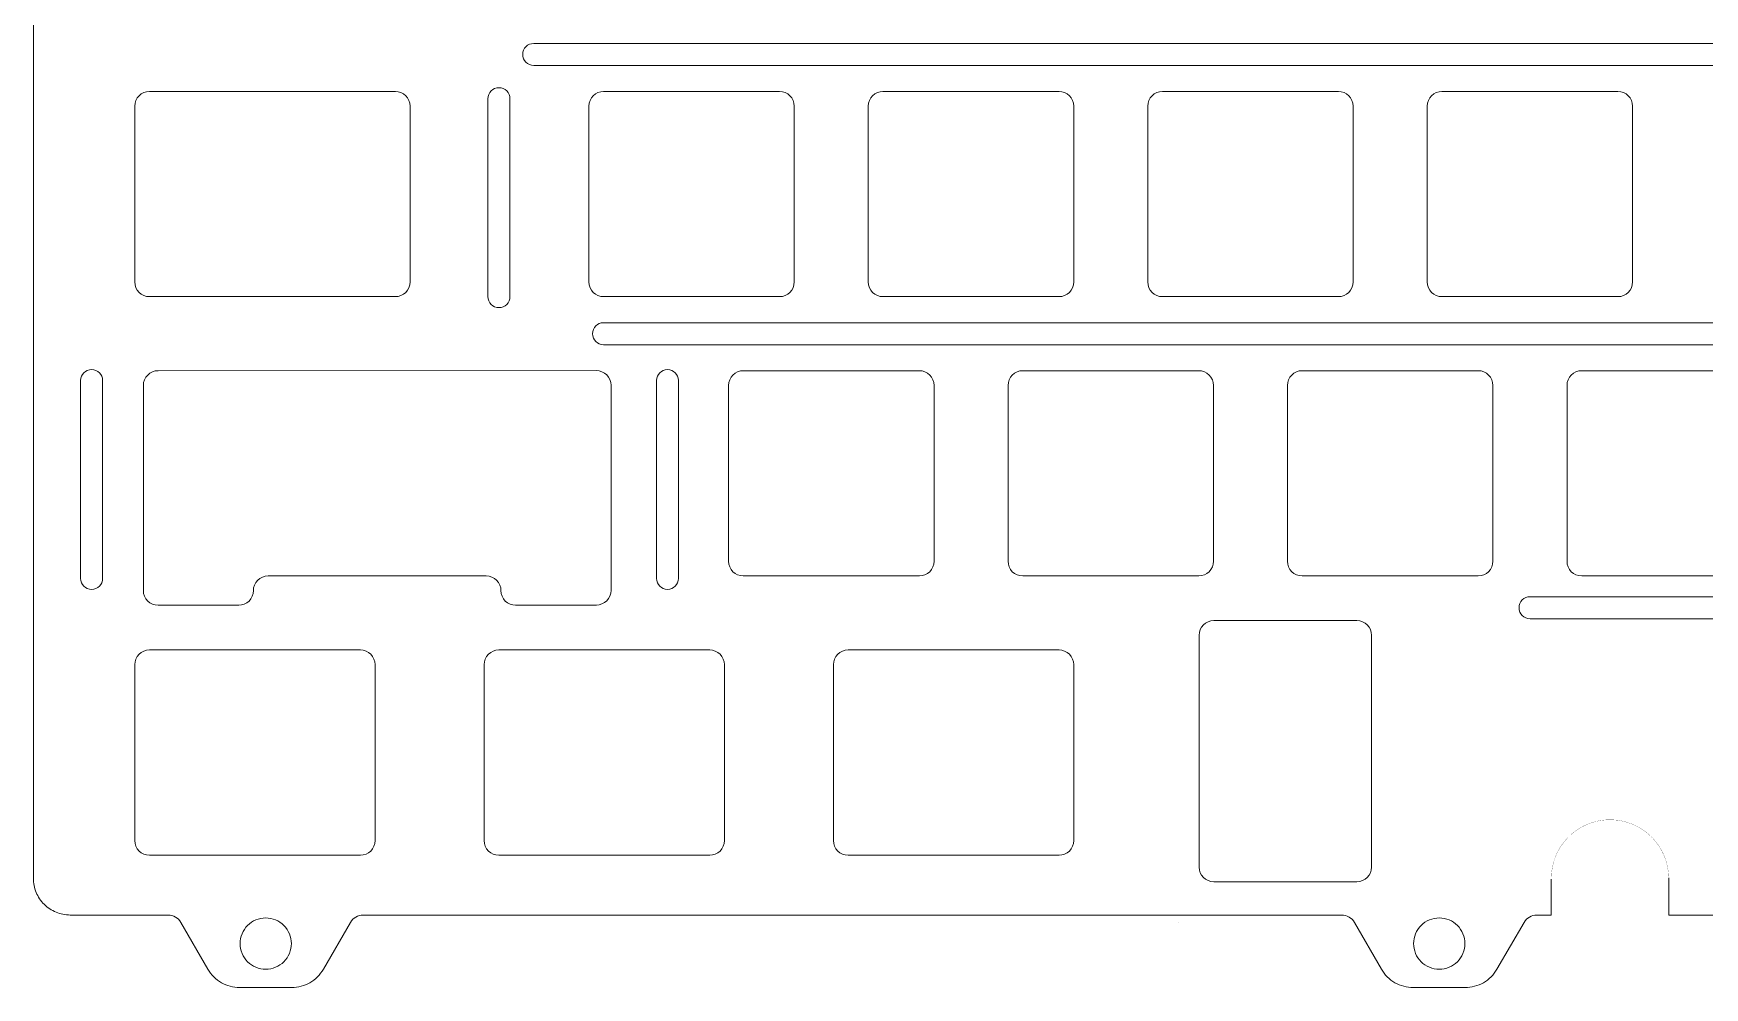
# Model space of a CAD drawing. Header units: millimetres. Extents: x -176 to 176, y -68 to 66.
# Drawn here: x -175.8 to -61.9, y -66.1 to -1 of the extents above; entities that cross this region are included whole.
import ezdxf

# ---------------------------------------------------------------- set-up
doc = ezdxf.new("R2010")
doc.units = ezdxf.units.MM
doc.layers.add('KeepOutLayer', color=6, linetype='Continuous')

msp = doc.modelspace()

# ---------------------------------------------------------------- linework, layer by layer
at = {"color": 252, "linetype": 'Continuous', "lineweight": 13}
for p, q in [((-175.78, -58.68), (-175.78, 58.48)), ((-167.87, -5, -1.5), (-151.11, -5, -1.5)), ((-167.87, -5), (-167.87, -5, -1.5)), ((-151.11, -5), (-167.87, -5)), ((-151.11, -5), (-151.11, -5, -1.5)), ((-124.92, -5), (-136.92, -5)), ((-136.92, -5), (-136.92, -5, -1.5)), ((-136.92, -5, -1.5), (-124.92, -5, -1.5)), ((-124.92, -5), (-124.92, -5, -1.5)), ((-117.87, -5), (-117.87, -5, -1.5)), ((-117.87, -5, -1.5), (-105.87, -5, -1.5)), ((-105.87, -5), (-117.87, -5)), ((-105.87, -5), (-105.87, -5, -1.5)), ((-98.82, -5, -1.5), (-86.82, -5, -1.5)), ((-98.82, -5), (-98.82, -5, -1.5)), ((-86.82, -5), (-98.82, -5)), ((-86.82, -5), (-86.82, -5, -1.5)), ((-79.77, -5, -1.5), (-67.77, -5, -1.5)), ((-67.77, -5), (-79.77, -5)), ((-79.77, -5), (-79.77, -5, -1.5)), ((-67.77, -5), (-67.77, -5, -1.5)), ((-168.87, -18, -1.5), (-168.87, -6, -1.5)), ((-168.87, -6), (-168.87, -18)), ((-168.87, -6), (-168.87, -6, -1.5)), ((-150.11, -6, -1.5), (-150.11, -18, -1.5)), ((-150.11, -18), (-150.11, -6)), ((-150.11, -6), (-150.11, -6, -1.5)), ((-137.92, -6), (-137.92, -6, -1.5)), ((-137.92, -18, -1.5), (-137.92, -6, -1.5)), ((-137.92, -6), (-137.92, -18)), ((-123.92, -6, -1.5), (-123.92, -18, -1.5)), ((-123.92, -18), (-123.92, -6)), ((-123.92, -6), (-123.92, -6, -1.5)), ((-118.87, -18, -1.5), (-118.87, -6, -1.5)), ((-118.87, -6), (-118.87, -18)), ((-118.87, -6), (-118.87, -6, -1.5)), ((-104.87, -6, -1.5), (-104.87, -18, -1.5)), ((-104.87, -18), (-104.87, -6)), ((-104.87, -6), (-104.87, -6, -1.5)), ((-99.82, -6), (-99.82, -18)), ((-99.82, -18, -1.5), (-99.82, -6, -1.5)), ((-99.82, -6), (-99.82, -6, -1.5)), ((-85.82, -18), (-85.82, -6)), ((-85.82, -6), (-85.82, -6, -1.5)), ((-85.82, -6, -1.5), (-85.82, -18, -1.5)), ((-80.77, -6), (-80.77, -18)), ((-80.77, -18, -1.5), (-80.77, -6, -1.5)), ((-80.77, -6), (-80.77, -6, -1.5)), ((-66.77, -6, -1.5), (-66.77, -18, -1.5)), ((-66.77, -18), (-66.77, -6)), ((-66.77, -6), (-66.77, -6, -1.5)), ((-168.87, -18), (-168.87, -18, -1.5)), ((-150.11, -18), (-150.11, -18, -1.5)), ((-137.92, -18), (-137.92, -18, -1.5)), ((-123.92, -18), (-123.92, -18, -1.5)), ((-118.87, -18), (-118.87, -18, -1.5)), ((-104.87, -18), (-104.87, -18, -1.5)), ((-99.82, -18), (-99.82, -18, -1.5)), ((-85.82, -18), (-85.82, -18, -1.5)), ((-80.77, -18), (-80.77, -18, -1.5)), ((-66.77, -18), (-66.77, -18, -1.5)), ((-167.87, -19), (-167.87, -19, -1.5)), ((-167.87, -19), (-151.11, -19)), ((-151.11, -19, -1.5), (-167.87, -19, -1.5)), ((-151.11, -19), (-151.11, -19, -1.5)), ((-136.92, -19), (-136.92, -19, -1.5)), ((-136.92, -19), (-124.92, -19)), ((-124.92, -19, -1.5), (-136.92, -19, -1.5)), ((-124.92, -19), (-124.92, -19, -1.5)), ((-105.87, -19, -1.5), (-117.87, -19, -1.5)), ((-117.87, -19), (-117.87, -19, -1.5)), ((-117.87, -19), (-105.87, -19)), ((-105.87, -19), (-105.87, -19, -1.5)), ((-98.82, -19), (-86.82, -19)), ((-86.82, -19, -1.5), (-98.82, -19, -1.5)), ((-98.82, -19), (-98.82, -19, -1.5)), ((-86.82, -19), (-86.82, -19, -1.5)), ((-79.77, -19), (-79.77, -19, -1.5)), ((-79.77, -19), (-67.77, -19)), ((-67.77, -19, -1.5), (-79.77, -19, -1.5)), ((-67.77, -19), (-67.77, -19, -1.5)), ((-168.29, -25.05), (-168.29, -39.05)), ((-168.29, -39.05, -1.5), (-168.29, -25.05, -1.5)), ((-168.29, -25.05), (-168.29, -25.05, -1.5)), ((-167.29, -24.05, -1.5), (-137.41, -24.04, -1.5)), ((-167.29, -24.05), (-167.29, -24.05, -1.5)), ((-137.41, -24.04), (-137.41, -24.04, -1.5)), ((-136.41, -39.04), (-136.41, -25.04)), ((-136.41, -25.04, -1.5), (-136.41, -39.04, -1.5)), ((-136.41, -25.04), (-136.41, -25.04, -1.5)), ((-128.39, -37.05, -1.5), (-128.39, -25.05, -1.5)), ((-128.39, -25.05), (-128.39, -25.05, -1.5)), ((-128.39, -25.05), (-128.39, -37.05)), ((-127.39, -24.05), (-127.39, -24.05, -1.5)), ((-115.39, -24.05), (-127.39, -24.05)), ((-127.39, -24.05, -1.5), (-115.39, -24.05, -1.5)), ((-115.39, -24.05), (-115.39, -24.05, -1.5)), ((-114.39, -37.05), (-114.39, -25.05)), ((-114.39, -25.05, -1.5), (-114.39, -37.05, -1.5)), ((-114.39, -25.05), (-114.39, -25.05, -1.5)), ((-109.34, -25.05), (-109.34, -37.05)), ((-109.34, -25.05), (-109.34, -25.05, -1.5)), ((-109.34, -37.05, -1.5), (-109.34, -25.05, -1.5)), ((-96.34, -24.05), (-108.34, -24.05)), ((-108.34, -24.05, -1.5), (-96.34, -24.05, -1.5)), ((-108.34, -24.05), (-108.34, -24.05, -1.5)), ((-96.34, -24.05), (-96.34, -24.05, -1.5)), ((-95.34, -37.05), (-95.34, -25.05)), ((-95.34, -25.05), (-95.34, -25.05, -1.5)), ((-95.34, -25.05, -1.5), (-95.34, -37.05, -1.5)), ((-90.29, -37.05, -1.5), (-90.29, -25.05, -1.5)), ((-90.29, -25.05), (-90.29, -37.05)), ((-90.29, -25.05), (-90.29, -25.05, -1.5)), ((-77.29, -24.05), (-89.29, -24.05)), ((-89.29, -24.05), (-89.29, -24.05, -1.5)), ((-89.29, -24.05, -1.5), (-77.29, -24.05, -1.5)), ((-77.29, -24.05), (-77.29, -24.05, -1.5)), ((-76.29, -25.05), (-76.29, -25.05, -1.5)), ((-76.29, -25.05, -1.5), (-76.29, -37.05, -1.5)), ((-76.29, -37.05), (-76.29, -25.05)), ((-71.24, -25.05), (-71.24, -25.05, -1.5)), ((-71.24, -25.05), (-71.24, -37.05)), ((-71.24, -37.05, -1.5), (-71.24, -25.05, -1.5)), ((-58.24, -24.05), (-70.24, -24.05)), ((-70.24, -24.05, -1.5), (-58.24, -24.05, -1.5)), ((-70.24, -24.05), (-70.24, -24.05, -1.5)), ((-128.39, -37.05), (-128.39, -37.05, -1.5)), ((-114.39, -37.05), (-114.39, -37.05, -1.5)), ((-109.34, -37.05), (-109.34, -37.05, -1.5)), ((-95.34, -37.05), (-95.34, -37.05, -1.5)), ((-90.29, -37.05), (-90.29, -37.05, -1.5)), ((-76.29, -37.05), (-76.29, -37.05, -1.5)), ((-71.24, -37.05), (-71.24, -37.05, -1.5)), ((-144.91, -38.05, -1.5), (-159.79, -38.05, -1.5)), ((-159.79, -38.05), (-144.91, -38.05)), ((-159.79, -38.05), (-159.79, -38.05, -1.5)), ((-144.91, -38.05), (-144.91, -38.05, -1.5)), ((-115.39, -38.05, -1.5), (-127.39, -38.05, -1.5)), ((-127.39, -38.05), (-127.39, -38.05, -1.5)), ((-127.39, -38.05), (-115.39, -38.05)), ((-115.39, -38.05), (-115.39, -38.05, -1.5)), ((-108.34, -38.05), (-108.34, -38.05, -1.5)), ((-108.34, -38.05), (-96.34, -38.05)), ((-96.34, -38.05, -1.5), (-108.34, -38.05, -1.5)), ((-96.34, -38.05), (-96.34, -38.05, -1.5)), ((-77.29, -38.05, -1.5), (-89.29, -38.05, -1.5)), ((-89.29, -38.05), (-89.29, -38.05, -1.5)), ((-89.29, -38.05), (-77.29, -38.05)), ((-77.29, -38.05), (-77.29, -38.05, -1.5)), ((-70.24, -38.05), (-58.24, -38.05)), ((-58.24, -38.05, -1.5), (-70.24, -38.05, -1.5)), ((-70.24, -38.05), (-70.24, -38.05, -1.5)), ((-168.29, -39.05), (-168.29, -39.05, -1.5)), ((-160.79, -39.05), (-160.79, -39.05, -1.5)), ((-143.91, -39.05), (-143.91, -39.05, -1.5)), ((-136.41, -39.04), (-136.41, -39.04, -1.5)), ((-162.29, -40.05, -1.5), (-167.29, -40.05, -1.5)), ((-167.29, -40.05), (-167.29, -40.05, -1.5)), ((-167.29, -40.05), (-161.79, -40.05)), ((-161.79, -40.05), (-161.79, -40.05, -1.5)), ((-137.41, -40.04, -1.5), (-142.91, -40.05, -1.5)), ((-142.91, -40.05), (-142.91, -40.05, -1.5)), ((-137.41, -40.04), (-137.41, -40.04, -1.5)), ((-96.32, -42.1), (-96.32, -42.1, -1.5)), ((-96.32, -57.91), (-96.32, -42.1)), ((-96.32, -57.91, -1.5), (-96.32, -42.1, -1.5)), ((-95.32, -41.1), (-95.32, -41.1, -1.5)), ((-95.32, -41.1), (-85.56, -41.1)), ((-95.32, -41.1, -1.5), (-85.56, -41.1, -1.5)), ((-85.56, -41.1), (-85.56, -41.1, -1.5)), ((-84.56, -42.1), (-84.56, -57.91)), ((-84.56, -42.1), (-84.56, -42.1, -1.5)), ((-84.56, -42.1, -1.5), (-84.56, -57.91, -1.5)), ((-153.49, -43.1), (-167.87, -43.1)), ((-167.87, -43.1), (-167.87, -43.1, -1.5)), ((-167.87, -43.1, -1.5), (-153.49, -43.1, -1.5)), ((-153.49, -43.1), (-153.49, -43.1, -1.5)), ((-144.06, -43.1), (-144.06, -43.1, -1.5)), ((-144.06, -43.1, -1.5), (-129.68, -43.1, -1.5)), ((-129.68, -43.1), (-144.06, -43.1)), ((-129.68, -43.1), (-129.68, -43.1, -1.5)), ((-120.25, -43.1, -1.5), (-105.87, -43.1, -1.5)), ((-120.25, -43.1), (-120.25, -43.1, -1.5)), ((-105.87, -43.1), (-120.25, -43.1)), ((-105.87, -43.1), (-105.87, -43.1, -1.5)), ((-168.87, -44.1), (-168.87, -44.1, -1.5)), ((-168.87, -56.1, -1.5), (-168.87, -44.1, -1.5)), ((-168.87, -44.1), (-168.87, -56.1)), ((-152.49, -56.1), (-152.49, -44.1)), ((-152.49, -44.1), (-152.49, -44.1, -1.5)), ((-152.49, -44.1, -1.5), (-152.49, -56.1, -1.5)), ((-145.06, -44.1), (-145.06, -56.1)), ((-145.06, -56.1, -1.5), (-145.06, -44.1, -1.5)), ((-145.06, -44.1), (-145.06, -44.1, -1.5)), ((-128.68, -56.1), (-128.68, -44.1)), ((-128.68, -44.1), (-128.68, -44.1, -1.5)), ((-128.68, -44.1, -1.5), (-128.68, -56.1, -1.5)), ((-121.25, -44.1), (-121.25, -44.1, -1.5)), ((-121.25, -56.1, -1.5), (-121.25, -44.1, -1.5)), ((-121.25, -44.1), (-121.25, -56.1)), ((-104.87, -44.1, -1.5), (-104.87, -56.1, -1.5)), ((-104.87, -56.1), (-104.87, -44.1)), ((-104.87, -44.1), (-104.87, -44.1, -1.5)), ((-168.87, -56.1), (-168.87, -56.1, -1.5)), ((-152.49, -56.1), (-152.49, -56.1, -1.5)), ((-145.06, -56.1), (-145.06, -56.1, -1.5)), ((-128.68, -56.1), (-128.68, -56.1, -1.5)), ((-121.25, -56.1), (-121.25, -56.1, -1.5)), ((-104.87, -56.1), (-104.87, -56.1, -1.5)), ((-167.87, -57.1), (-167.87, -57.1, -1.5)), ((-167.87, -57.1), (-153.49, -57.1)), ((-153.49, -57.1, -1.5), (-167.87, -57.1, -1.5)), ((-153.49, -57.1), (-153.49, -57.1, -1.5)), ((-129.68, -57.1, -1.5), (-144.06, -57.1, -1.5)), ((-144.06, -57.1), (-144.06, -57.1, -1.5)), ((-144.06, -57.1), (-129.68, -57.1)), ((-129.68, -57.1), (-129.68, -57.1, -1.5)), ((-120.25, -57.1), (-120.25, -57.1, -1.5)), ((-120.25, -57.1), (-105.87, -57.1)), ((-105.87, -57.1, -1.5), (-120.25, -57.1, -1.5)), ((-105.87, -57.1), (-105.87, -57.1, -1.5)), ((-96.32, -57.91), (-96.32, -57.91, -1.5)), ((-84.56, -57.91), (-84.56, -57.91, -1.5)), ((-175.78, -58.68, -1.5), (-175.78, -58.68)), ((-95.32, -58.91), (-95.32, -58.91, -1.5)), ((-85.56, -58.91, -1.5), (-95.32, -58.91, -1.5)), ((-85.56, -58.91), (-95.32, -58.91)), ((-85.56, -58.91), (-85.56, -58.91, -1.5)), ((-166.6, -61.18), (-173.28, -61.18)), ((-166.6, -61.18, -1.5), (-173.28, -61.18, -1.5)), ((-173.28, -61.18, -1.5), (-173.28, -61.18)), ((-166.6, -61.18, -1.5), (-166.6, -61.18)), ((-98.6, -61.18), (-153.31, -61.18)), ((-86.6, -61.18, -1.5), (-153.31, -61.18, -1.5)), ((-153.31, -61.18, -1.5), (-153.31, -61.18)), ((-98.6, -61.18, -1.5), (-98.6, -61.18)), ((-73.31, -61.18, -1.5), (-73.31, -61.18)), ((-6.6, -61.18, -1.5), (-64.31, -61.18)), ((-165.73, -61.68, -1.5), (-165.73, -61.68)), ((-163.89, -64.88), (-165.73, -61.68)), ((-163.89, -64.88, -1.5), (-165.73, -61.68, -1.5)), ((-154.17, -61.68, -1.5), (-156.02, -64.88, -1.5)), ((-154.17, -61.68), (-156.02, -64.88)), ((-154.17, -61.68, -1.5), (-154.17, -61.68)), ((-97.73, -61.68, -1.5), (-97.73, -61.68)), ((-83.89, -64.88), (-85.73, -61.68)), ((-83.89, -64.88, -1.5), (-85.73, -61.68, -1.5)), ((-74.17, -61.68), (-76.02, -64.88)), ((-74.17, -61.68, -1.5), (-76.02, -64.88, -1.5)), ((-74.17, -61.68, -1.5), (-74.17, -61.68)), ((-161.7, -63.13), (-161.7, -63.13, -1.5)), ((-158.2, -63.13, -1.5), (-158.2, -63.13)), ((-81.7, -63.13, -1.5), (-81.7, -63.13)), ((-78.2, -63.13), (-78.2, -63.13, -1.5)), ((-163.89, -64.88, -1.5), (-163.89, -64.88)), ((-156.02, -64.88, -1.5), (-156.02, -64.88)), ((-76.02, -64.88, -1.5), (-76.02, -64.88)), ((-158.18, -66.13, -1.5), (-161.72, -66.13, -1.5)), ((-158.18, -66.13), (-161.72, -66.13)), ((-161.72, -66.13, -1.5), (-161.72, -66.13)), ((-158.18, -66.13, -1.5), (-158.18, -66.13)), ((-78.18, -66.13), (-81.72, -66.13)), ((-78.18, -66.13, -1.5), (-78.18, -66.13))]:
    msp.add_line(p, q, dxfattribs=at)
at = {"lineweight": 18}
for points in [[(66.87, -1.73), (-141.68, -1.73)], [(66.87, -3.23), (-141.68, -3.23)], [(-144.8, -5.5), (-144.8, -19)], [(-143.3, -5.5), (-143.3, -19)], [(65.58, -20.78), (-136.92, -20.78)], [(65.58, -22.28), (-136.92, -22.28)], [(-172.57, -24.72), (-172.57, -38.22)], [(-171.07, -24.72), (-171.07, -38.22)], [(-133.31, -24.72), (-133.31, -38.22)], [(-131.81, -24.72), (-131.81, -38.22)], [(-72.31, -58.74), (-72.31, -61.18)], [(-64.31, -58.64), (-64.31, -61.18)], [(-73.31, -61.18), (-72.31, -61.18)]]:
    msp.add_lwpolyline(points, dxfattribs=at)
at = {"lineweight": 18, "elevation": -0.68}
for points in [[(-73.76, -39.47), (0.14, -39.47)], [(-53.76, -56.1), (-53.76, -40.97), (-73.76, -40.97)]]:
    msp.add_lwpolyline(points, dxfattribs=at)
at = {"lineweight": 18}
for centre, start, end in [((-141.68, -2.48), 90, 270), ((-144.05, -5.5), 359.994, 179.994), ((-144.05, -19), 180, 0), ((-136.92, -21.53), 90, 270), ((-171.82, -24.72), 359.994, 179.994), ((-132.56, -24.72), 359.994, 179.994), ((-171.82, -38.22), 180, 0), ((-132.56, -38.22), 180, 0), ((-73.76, -40.22, -0.68), 90, 270)]:
    msp.add_arc(centre, 0.75, start, end, dxfattribs=at)
at = {"color": 252, "linetype": 'Continuous', "lineweight": 13, "extrusion": (0, 0, -1)}
for centre, start, end in [((95.32, -42.1), 0, 90), ((95.32, -42.1, 1.5), 0, 90), ((85.56, -42.1, 1.5), 90, 180), ((85.56, -42.1), 90, 180), ((95.32, -57.91, 1.5), 270, 0), ((95.32, -57.91), 270, 0), ((85.56, -57.91), 180, 270), ((85.56, -57.91, 1.5), 180, 270)]:
    msp.add_arc(centre, 1, start, end, dxfattribs=at)
at = {"color": 252, "linetype": 'Continuous', "lineweight": 13}
for points, knots in [([(-167.87, -5), (-168.14, -5), (-168.4, -5.11), (-168.77, -5.48), (-168.87, -5.74), (-168.87, -6)], [0, 0, 0, 0, 0.5, 0.5, 1, 1, 1, 1]), ([(-168.87, -6, -1.5), (-168.87, -5.74, -1.5), (-168.77, -5.48, -1.5), (-168.4, -5.11, -1.5), (-168.14, -5, -1.5), (-167.87, -5, -1.5)], [0, 0, 0, 0, 0.5, 0.5, 1, 1, 1, 1]), ([(-151.11, -5, -1.5), (-150.85, -5, -1.5), (-150.59, -5.11, -1.5), (-150.22, -5.48, -1.5), (-150.11, -5.74, -1.5), (-150.11, -6, -1.5)], [0, 0, 0, 0, 0.5, 0.5, 1, 1, 1, 1]), ([(-150.11, -6), (-150.11, -5.74), (-150.22, -5.48), (-150.59, -5.11), (-150.85, -5), (-151.11, -5)], [0, 0, 0, 0, 0.5, 0.5, 1, 1, 1, 1]), ([(-136.92, -5), (-137.18, -5), (-137.44, -5.11), (-137.81, -5.48), (-137.92, -5.74), (-137.92, -6)], [0, 0, 0, 0, 0.5, 0.5, 1, 1, 1, 1]), ([(-137.92, -6, -1.5), (-137.92, -5.74, -1.5), (-137.81, -5.48, -1.5), (-137.44, -5.11, -1.5), (-137.18, -5, -1.5), (-136.92, -5, -1.5)], [0, 0, 0, 0, 0.5, 0.5, 1, 1, 1, 1]), ([(-123.92, -6), (-123.92, -5.74), (-124.03, -5.48), (-124.4, -5.11), (-124.66, -5), (-124.92, -5)], [0, 0, 0, 0, 0.5, 0.5, 1, 1, 1, 1]), ([(-124.92, -5, -1.5), (-124.66, -5, -1.5), (-124.4, -5.11, -1.5), (-124.03, -5.48, -1.5), (-123.92, -5.74, -1.5), (-123.92, -6, -1.5)], [0, 0, 0, 0, 0.5, 0.5, 1, 1, 1, 1]), ([(-117.87, -5), (-118.13, -5), (-118.39, -5.11), (-118.76, -5.48), (-118.87, -5.74), (-118.87, -6)], [0, 0, 0, 0, 0.5, 0.5, 1, 1, 1, 1]), ([(-118.87, -6, -1.5), (-118.87, -5.74, -1.5), (-118.76, -5.48, -1.5), (-118.39, -5.11, -1.5), (-118.13, -5, -1.5), (-117.87, -5, -1.5)], [0, 0, 0, 0, 0.5, 0.5, 1, 1, 1, 1]), ([(-105.87, -5, -1.5), (-105.61, -5, -1.5), (-105.35, -5.11, -1.5), (-104.98, -5.48, -1.5), (-104.87, -5.74, -1.5), (-104.87, -6, -1.5)], [0, 0, 0, 0, 0.5, 0.5, 1, 1, 1, 1]), ([(-104.87, -6), (-104.87, -5.74), (-104.98, -5.48), (-105.35, -5.11), (-105.61, -5), (-105.87, -5)], [0, 0, 0, 0, 0.5, 0.5, 1, 1, 1, 1]), ([(-98.82, -5), (-99.08, -5), (-99.34, -5.11), (-99.71, -5.48), (-99.82, -5.74), (-99.82, -6)], [0, 0, 0, 0, 0.5, 0.5, 1, 1, 1, 1]), ([(-99.82, -6, -1.5), (-99.82, -5.74, -1.5), (-99.71, -5.48, -1.5), (-99.34, -5.11, -1.5), (-99.08, -5, -1.5), (-98.82, -5, -1.5)], [0, 0, 0, 0, 0.5, 0.5, 1, 1, 1, 1]), ([(-86.82, -5, -1.5), (-86.56, -5, -1.5), (-86.3, -5.11, -1.5), (-85.93, -5.48, -1.5), (-85.82, -5.74, -1.5), (-85.82, -6, -1.5)], [0, 0, 0, 0, 0.5, 0.5, 1, 1, 1, 1]), ([(-85.82, -6), (-85.82, -5.74), (-85.93, -5.48), (-86.3, -5.11), (-86.56, -5), (-86.82, -5)], [0, 0, 0, 0, 0.5, 0.5, 1, 1, 1, 1]), ([(-80.77, -6, -1.5), (-80.77, -5.74, -1.5), (-80.66, -5.48, -1.5), (-80.29, -5.11, -1.5), (-80.03, -5, -1.5), (-79.77, -5, -1.5)], [0, 0, 0, 0, 0.5, 0.5, 1, 1, 1, 1]), ([(-79.77, -5), (-80.03, -5), (-80.29, -5.11), (-80.66, -5.48), (-80.77, -5.74), (-80.77, -6)], [0, 0, 0, 0, 0.5, 0.5, 1, 1, 1, 1]), ([(-67.77, -5, -1.5), (-67.51, -5, -1.5), (-67.25, -5.11, -1.5), (-66.88, -5.48, -1.5), (-66.77, -5.74, -1.5), (-66.77, -6, -1.5)], [0, 0, 0, 0, 0.5, 0.5, 1, 1, 1, 1]), ([(-66.77, -6), (-66.77, -5.74), (-66.88, -5.48), (-67.25, -5.11), (-67.51, -5), (-67.77, -5)], [0, 0, 0, 0, 0.5, 0.5, 1, 1, 1, 1]), ([(-168.87, -18), (-168.87, -18.27), (-168.77, -18.53), (-168.4, -18.9), (-168.14, -19), (-167.87, -19)], [0, 0, 0, 0, 0.5, 0.5, 1, 1, 1, 1]), ([(-167.87, -19, -1.5), (-168.14, -19, -1.5), (-168.4, -18.9, -1.5), (-168.77, -18.53, -1.5), (-168.87, -18.27, -1.5), (-168.87, -18, -1.5)], [0, 0, 0, 0, 0.5, 0.5, 1, 1, 1, 1]), ([(-151.11, -19), (-150.85, -19), (-150.59, -18.9), (-150.22, -18.53), (-150.11, -18.27), (-150.11, -18)], [0, 0, 0, 0, 0.5, 0.5, 1, 1, 1, 1]), ([(-150.11, -18, -1.5), (-150.11, -18.27, -1.5), (-150.22, -18.53, -1.5), (-150.59, -18.9, -1.5), (-150.85, -19, -1.5), (-151.11, -19, -1.5)], [0, 0, 0, 0, 0.5, 0.5, 1, 1, 1, 1]), ([(-137.92, -18), (-137.92, -18.27), (-137.81, -18.53), (-137.44, -18.9), (-137.18, -19), (-136.92, -19)], [0, 0, 0, 0, 0.5, 0.5, 1, 1, 1, 1]), ([(-136.92, -19, -1.5), (-137.18, -19, -1.5), (-137.44, -18.9, -1.5), (-137.81, -18.53, -1.5), (-137.92, -18.27, -1.5), (-137.92, -18, -1.5)], [0, 0, 0, 0, 0.5, 0.5, 1, 1, 1, 1]), ([(-123.92, -18, -1.5), (-123.92, -18.27, -1.5), (-124.03, -18.53, -1.5), (-124.4, -18.9, -1.5), (-124.66, -19, -1.5), (-124.92, -19, -1.5)], [0, 0, 0, 0, 0.5, 0.5, 1, 1, 1, 1]), ([(-124.92, -19), (-124.66, -19), (-124.4, -18.9), (-124.03, -18.53), (-123.92, -18.27), (-123.92, -18)], [0, 0, 0, 0, 0.5, 0.5, 1, 1, 1, 1]), ([(-117.87, -19, -1.5), (-118.13, -19, -1.5), (-118.39, -18.9, -1.5), (-118.76, -18.53, -1.5), (-118.87, -18.27, -1.5), (-118.87, -18, -1.5)], [0, 0, 0, 0, 0.5, 0.5, 1, 1, 1, 1]), ([(-118.87, -18), (-118.87, -18.27), (-118.76, -18.53), (-118.39, -18.9), (-118.13, -19), (-117.87, -19)], [0, 0, 0, 0, 0.5, 0.5, 1, 1, 1, 1]), ([(-105.87, -19), (-105.61, -19), (-105.35, -18.9), (-104.98, -18.53), (-104.87, -18.27), (-104.87, -18)], [0, 0, 0, 0, 0.5, 0.5, 1, 1, 1, 1]), ([(-104.87, -18, -1.5), (-104.87, -18.27, -1.5), (-104.98, -18.53, -1.5), (-105.35, -18.9, -1.5), (-105.61, -19, -1.5), (-105.87, -19, -1.5)], [0, 0, 0, 0, 0.5, 0.5, 1, 1, 1, 1]), ([(-98.82, -19, -1.5), (-99.08, -19, -1.5), (-99.34, -18.9, -1.5), (-99.71, -18.53, -1.5), (-99.82, -18.27, -1.5), (-99.82, -18, -1.5)], [0, 0, 0, 0, 0.5, 0.5, 1, 1, 1, 1]), ([(-99.82, -18), (-99.82, -18.27), (-99.71, -18.53), (-99.34, -18.9), (-99.08, -19), (-98.82, -19)], [0, 0, 0, 0, 0.5, 0.5, 1, 1, 1, 1]), ([(-86.82, -19), (-86.56, -19), (-86.3, -18.9), (-85.93, -18.53), (-85.82, -18.27), (-85.82, -18)], [0, 0, 0, 0, 0.5, 0.5, 1, 1, 1, 1]), ([(-85.82, -18, -1.5), (-85.82, -18.27, -1.5), (-85.93, -18.53, -1.5), (-86.3, -18.9, -1.5), (-86.56, -19, -1.5), (-86.82, -19, -1.5)], [0, 0, 0, 0, 0.5, 0.5, 1, 1, 1, 1]), ([(-79.77, -19, -1.5), (-80.03, -19, -1.5), (-80.29, -18.9, -1.5), (-80.66, -18.53, -1.5), (-80.77, -18.27, -1.5), (-80.77, -18, -1.5)], [0, 0, 0, 0, 0.5, 0.5, 1, 1, 1, 1]), ([(-80.77, -18), (-80.77, -18.27), (-80.66, -18.53), (-80.29, -18.9), (-80.03, -19), (-79.77, -19)], [0, 0, 0, 0, 0.5, 0.5, 1, 1, 1, 1]), ([(-66.77, -18, -1.5), (-66.77, -18.27, -1.5), (-66.88, -18.53, -1.5), (-67.25, -18.9, -1.5), (-67.51, -19, -1.5), (-67.77, -19, -1.5)], [0, 0, 0, 0, 0.5, 0.5, 1, 1, 1, 1]), ([(-67.77, -19), (-67.51, -19), (-67.25, -18.9), (-66.88, -18.53), (-66.77, -18.27), (-66.77, -18)], [0, 0, 0, 0, 0.5, 0.5, 1, 1, 1, 1]), ([(-167.29, -24.05), (-167.55, -24.05), (-167.81, -24.16), (-168.18, -24.53), (-168.29, -24.79), (-168.29, -25.05)], [0, 0, 0, 0, 0.5, 0.5, 1, 1, 1, 1]), ([(-168.29, -25.05, -1.5), (-168.29, -24.79, -1.5), (-168.18, -24.53, -1.5), (-167.81, -24.16, -1.5), (-167.55, -24.05, -1.5), (-167.29, -24.05, -1.5)], [0, 0, 0, 0, 0.5, 0.5, 1, 1, 1, 1]), ([(-137.41, -24.04, -1.5), (-137.15, -24.04, -1.5), (-136.89, -24.15, -1.5), (-136.52, -24.52, -1.5), (-136.41, -24.78, -1.5), (-136.41, -25.04, -1.5)], [0, 0, 0, 0, 0.5, 0.5, 1, 1, 1, 1]), ([(-136.41, -25.04), (-136.41, -24.78), (-136.52, -24.52), (-136.89, -24.15), (-137.15, -24.04), (-137.41, -24.04)], [0, 0, 0, 0, 0.5, 0.5, 1, 1, 1, 1]), ([(-128.39, -25.05, -1.5), (-128.39, -24.79, -1.5), (-128.29, -24.53, -1.5), (-127.92, -24.16, -1.5), (-127.66, -24.05, -1.5), (-127.39, -24.05, -1.5)], [0, 0, 0, 0, 0.5, 0.5, 1, 1, 1, 1]), ([(-127.39, -24.05), (-127.66, -24.05), (-127.92, -24.16), (-128.29, -24.53), (-128.39, -24.79), (-128.39, -25.05)], [0, 0, 0, 0, 0.5, 0.5, 1, 1, 1, 1]), ([(-114.39, -25.05), (-114.39, -24.79), (-114.5, -24.53), (-114.87, -24.16), (-115.13, -24.05), (-115.39, -24.05)], [0, 0, 0, 0, 0.5, 0.5, 1, 1, 1, 1]), ([(-115.39, -24.05, -1.5), (-115.13, -24.05, -1.5), (-114.87, -24.16, -1.5), (-114.5, -24.53, -1.5), (-114.39, -24.79, -1.5), (-114.39, -25.05, -1.5)], [0, 0, 0, 0, 0.5, 0.5, 1, 1, 1, 1]), ([(-108.34, -24.05), (-108.61, -24.05), (-108.87, -24.16), (-109.24, -24.53), (-109.34, -24.79), (-109.34, -25.05)], [0, 0, 0, 0, 0.5, 0.5, 1, 1, 1, 1]), ([(-109.34, -25.05, -1.5), (-109.34, -24.79, -1.5), (-109.24, -24.53, -1.5), (-108.87, -24.16, -1.5), (-108.61, -24.05, -1.5), (-108.34, -24.05, -1.5)], [0, 0, 0, 0, 0.5, 0.5, 1, 1, 1, 1]), ([(-96.34, -24.05, -1.5), (-96.08, -24.05, -1.5), (-95.82, -24.16, -1.5), (-95.45, -24.53, -1.5), (-95.34, -24.79, -1.5), (-95.34, -25.05, -1.5)], [0, 0, 0, 0, 0.5, 0.5, 1, 1, 1, 1]), ([(-95.34, -25.05), (-95.34, -24.79), (-95.45, -24.53), (-95.82, -24.16), (-96.08, -24.05), (-96.34, -24.05)], [0, 0, 0, 0, 0.5, 0.5, 1, 1, 1, 1]), ([(-89.29, -24.05), (-89.56, -24.05), (-89.82, -24.16), (-90.19, -24.53), (-90.29, -24.79), (-90.29, -25.05)], [0, 0, 0, 0, 0.5, 0.5, 1, 1, 1, 1]), ([(-90.29, -25.05, -1.5), (-90.29, -24.79, -1.5), (-90.19, -24.53, -1.5), (-89.82, -24.16, -1.5), (-89.56, -24.05, -1.5), (-89.29, -24.05, -1.5)], [0, 0, 0, 0, 0.5, 0.5, 1, 1, 1, 1]), ([(-77.29, -24.05, -1.5), (-77.03, -24.05, -1.5), (-76.77, -24.16, -1.5), (-76.4, -24.53, -1.5), (-76.29, -24.79, -1.5), (-76.29, -25.05, -1.5)], [0, 0, 0, 0, 0.5, 0.5, 1, 1, 1, 1]), ([(-76.29, -25.05), (-76.29, -24.79), (-76.4, -24.53), (-76.77, -24.16), (-77.03, -24.05), (-77.29, -24.05)], [0, 0, 0, 0, 0.5, 0.5, 1, 1, 1, 1]), ([(-70.24, -24.05), (-70.51, -24.05), (-70.77, -24.16), (-71.14, -24.53), (-71.24, -24.79), (-71.24, -25.05)], [0, 0, 0, 0, 0.5, 0.5, 1, 1, 1, 1]), ([(-71.24, -25.05, -1.5), (-71.24, -24.79, -1.5), (-71.14, -24.53, -1.5), (-70.77, -24.16, -1.5), (-70.51, -24.05, -1.5), (-70.24, -24.05, -1.5)], [0, 0, 0, 0, 0.5, 0.5, 1, 1, 1, 1]), ([(-127.39, -38.05, -1.5), (-127.66, -38.05, -1.5), (-127.92, -37.95, -1.5), (-128.29, -37.58, -1.5), (-128.39, -37.32, -1.5), (-128.39, -37.05, -1.5)], [0, 0, 0, 0, 0.5, 0.5, 1, 1, 1, 1]), ([(-128.39, -37.05), (-128.39, -37.32), (-128.29, -37.58), (-127.92, -37.95), (-127.66, -38.05), (-127.39, -38.05)], [0, 0, 0, 0, 0.5, 0.5, 1, 1, 1, 1]), ([(-114.39, -37.05, -1.5), (-114.39, -37.32, -1.5), (-114.5, -37.58, -1.5), (-114.87, -37.95, -1.5), (-115.13, -38.05, -1.5), (-115.39, -38.05, -1.5)], [0, 0, 0, 0, 0.5, 0.5, 1, 1, 1, 1]), ([(-115.39, -38.05), (-115.13, -38.05), (-114.87, -37.95), (-114.5, -37.58), (-114.39, -37.32), (-114.39, -37.05)], [0, 0, 0, 0, 0.5, 0.5, 1, 1, 1, 1]), ([(-109.34, -37.05), (-109.34, -37.32), (-109.24, -37.58), (-108.87, -37.95), (-108.61, -38.05), (-108.34, -38.05)], [0, 0, 0, 0, 0.5, 0.5, 1, 1, 1, 1]), ([(-108.34, -38.05, -1.5), (-108.61, -38.05, -1.5), (-108.87, -37.95, -1.5), (-109.24, -37.58, -1.5), (-109.34, -37.32, -1.5), (-109.34, -37.05, -1.5)], [0, 0, 0, 0, 0.5, 0.5, 1, 1, 1, 1]), ([(-96.34, -38.05), (-96.08, -38.05), (-95.82, -37.95), (-95.45, -37.58), (-95.34, -37.32), (-95.34, -37.05)], [0, 0, 0, 0, 0.5, 0.5, 1, 1, 1, 1]), ([(-95.34, -37.05, -1.5), (-95.34, -37.32, -1.5), (-95.45, -37.58, -1.5), (-95.82, -37.95, -1.5), (-96.08, -38.05, -1.5), (-96.34, -38.05, -1.5)], [0, 0, 0, 0, 0.5, 0.5, 1, 1, 1, 1]), ([(-89.29, -38.05, -1.5), (-89.56, -38.05, -1.5), (-89.82, -37.95, -1.5), (-90.19, -37.58, -1.5), (-90.29, -37.32, -1.5), (-90.29, -37.05, -1.5)], [0, 0, 0, 0, 0.5, 0.5, 1, 1, 1, 1]), ([(-90.29, -37.05), (-90.29, -37.32), (-90.19, -37.58), (-89.82, -37.95), (-89.56, -38.05), (-89.29, -38.05)], [0, 0, 0, 0, 0.5, 0.5, 1, 1, 1, 1]), ([(-77.29, -38.05), (-77.03, -38.05), (-76.77, -37.95), (-76.4, -37.58), (-76.29, -37.32), (-76.29, -37.05)], [0, 0, 0, 0, 0.5, 0.5, 1, 1, 1, 1]), ([(-76.29, -37.05, -1.5), (-76.29, -37.32, -1.5), (-76.4, -37.58, -1.5), (-76.77, -37.95, -1.5), (-77.03, -38.05, -1.5), (-77.29, -38.05, -1.5)], [0, 0, 0, 0, 0.5, 0.5, 1, 1, 1, 1]), ([(-71.24, -37.05), (-71.24, -37.32), (-71.14, -37.58), (-70.77, -37.95), (-70.51, -38.05), (-70.24, -38.05)], [0, 0, 0, 0, 0.5, 0.5, 1, 1, 1, 1]), ([(-70.24, -38.05, -1.5), (-70.51, -38.05, -1.5), (-70.77, -37.95, -1.5), (-71.14, -37.58, -1.5), (-71.24, -37.32, -1.5), (-71.24, -37.05, -1.5)], [0, 0, 0, 0, 0.5, 0.5, 1, 1, 1, 1]), ([(-159.79, -38.05, -1.5), (-160.05, -38.05, -1.5), (-160.31, -38.16, -1.5), (-160.68, -38.53, -1.5), (-160.79, -38.79, -1.5), (-160.79, -39.05, -1.5)], [0, 0, 0, 0, 0.5, 0.5, 1, 1, 1, 1]), ([(-160.79, -39.05), (-160.79, -38.79), (-160.68, -38.53), (-160.31, -38.16), (-160.05, -38.05), (-159.79, -38.05)], [0, 0, 0, 0, 0.5, 0.5, 1, 1, 1, 1]), ([(-143.91, -39.05, -1.5), (-143.91, -38.79, -1.5), (-144.02, -38.53, -1.5), (-144.39, -38.16, -1.5), (-144.65, -38.05, -1.5), (-144.91, -38.05, -1.5)], [0, 0, 0, 0, 0.5, 0.5, 1, 1, 1, 1]), ([(-144.91, -38.05), (-144.65, -38.05), (-144.39, -38.16), (-144.02, -38.53), (-143.91, -38.79), (-143.91, -39.05)], [0, 0, 0, 0, 0.5, 0.5, 1, 1, 1, 1]), ([(-168.29, -39.05), (-168.29, -39.32), (-168.18, -39.58), (-167.81, -39.95), (-167.55, -40.05), (-167.29, -40.05)], [0, 0, 0, 0, 0.5, 0.5, 1, 1, 1, 1]), ([(-167.29, -40.05, -1.5), (-167.55, -40.05, -1.5), (-167.81, -39.95, -1.5), (-168.18, -39.58, -1.5), (-168.29, -39.32, -1.5), (-168.29, -39.05, -1.5)], [0, 0, 0, 0, 0.5, 0.5, 1, 1, 1, 1]), ([(-161.79, -40.05), (-161.53, -40.05), (-161.27, -39.95), (-160.9, -39.58), (-160.79, -39.32), (-160.79, -39.05)], [0, 0, 0, 0, 0.5, 0.5, 1, 1, 1, 1]), ([(-160.79, -39.05, -1.5), (-160.79, -39.32, -1.5), (-160.9, -39.58, -1.5), (-161.27, -39.95, -1.5), (-161.53, -40.05, -1.5), (-161.79, -40.05, -1.5)], [0, 0, 0, 0, 0.5, 0.5, 1, 1, 1, 1]), ([(-142.91, -40.05, -1.5), (-143.17, -40.05, -1.5), (-143.43, -39.95, -1.5), (-143.8, -39.58, -1.5), (-143.91, -39.32, -1.5), (-143.91, -39.05, -1.5)], [0, 0, 0, 0, 0.5, 0.5, 1, 1, 1, 1]), ([(-143.91, -39.05), (-143.91, -39.32), (-143.8, -39.58), (-143.43, -39.95), (-143.17, -40.05), (-142.91, -40.05)], [0, 0, 0, 0, 0.5, 0.5, 1, 1, 1, 1]), ([(-137.41, -40.04), (-137.15, -40.04), (-136.89, -39.93), (-136.52, -39.56), (-136.41, -39.3), (-136.41, -39.04)], [0, 0, 0, 0, 0.5, 0.5, 1, 1, 1, 1]), ([(-136.41, -39.04, -1.5), (-136.41, -39.3, -1.5), (-136.52, -39.56, -1.5), (-136.89, -39.93, -1.5), (-137.15, -40.04, -1.5), (-137.41, -40.04, -1.5)], [0, 0, 0, 0, 0.5, 0.5, 1, 1, 1, 1]), ([(-168.87, -44.1, -1.5), (-168.87, -43.84, -1.5), (-168.77, -43.58, -1.5), (-168.4, -43.21, -1.5), (-168.14, -43.1, -1.5), (-167.87, -43.1, -1.5)], [0, 0, 0, 0, 0.5, 0.5, 1, 1, 1, 1]), ([(-167.87, -43.1), (-168.14, -43.1), (-168.4, -43.21), (-168.77, -43.58), (-168.87, -43.84), (-168.87, -44.1)], [0, 0, 0, 0, 0.5, 0.5, 1, 1, 1, 1]), ([(-152.49, -44.1), (-152.49, -43.84), (-152.6, -43.58), (-152.97, -43.21), (-153.23, -43.1), (-153.49, -43.1)], [0, 0, 0, 0, 0.5, 0.5, 1, 1, 1, 1]), ([(-153.49, -43.1, -1.5), (-153.23, -43.1, -1.5), (-152.97, -43.21, -1.5), (-152.6, -43.58, -1.5), (-152.49, -43.84, -1.5), (-152.49, -44.1, -1.5)], [0, 0, 0, 0, 0.5, 0.5, 1, 1, 1, 1]), ([(-145.06, -44.1, -1.5), (-145.06, -43.84, -1.5), (-144.95, -43.58, -1.5), (-144.58, -43.21, -1.5), (-144.32, -43.1, -1.5), (-144.06, -43.1, -1.5)], [0, 0, 0, 0, 0.5, 0.5, 1, 1, 1, 1]), ([(-144.06, -43.1), (-144.32, -43.1), (-144.58, -43.21), (-144.95, -43.58), (-145.06, -43.84), (-145.06, -44.1)], [0, 0, 0, 0, 0.5, 0.5, 1, 1, 1, 1]), ([(-128.68, -44.1), (-128.68, -43.84), (-128.79, -43.58), (-129.16, -43.21), (-129.42, -43.1), (-129.68, -43.1)], [0, 0, 0, 0, 0.5, 0.5, 1, 1, 1, 1]), ([(-129.68, -43.1, -1.5), (-129.42, -43.1, -1.5), (-129.16, -43.21, -1.5), (-128.79, -43.58, -1.5), (-128.68, -43.84, -1.5), (-128.68, -44.1, -1.5)], [0, 0, 0, 0, 0.5, 0.5, 1, 1, 1, 1]), ([(-121.25, -44.1, -1.5), (-121.25, -43.84, -1.5), (-121.14, -43.58, -1.5), (-120.77, -43.21, -1.5), (-120.51, -43.1, -1.5), (-120.25, -43.1, -1.5)], [0, 0, 0, 0, 0.5, 0.5, 1, 1, 1, 1]), ([(-120.25, -43.1), (-120.51, -43.1), (-120.77, -43.21), (-121.14, -43.58), (-121.25, -43.84), (-121.25, -44.1)], [0, 0, 0, 0, 0.5, 0.5, 1, 1, 1, 1]), ([(-104.87, -44.1), (-104.87, -43.84), (-104.98, -43.58), (-105.35, -43.21), (-105.61, -43.1), (-105.87, -43.1)], [0, 0, 0, 0, 0.5, 0.5, 1, 1, 1, 1]), ([(-105.87, -43.1, -1.5), (-105.61, -43.1, -1.5), (-105.35, -43.21, -1.5), (-104.98, -43.58, -1.5), (-104.87, -43.84, -1.5), (-104.87, -44.1, -1.5)], [0, 0, 0, 0, 0.5, 0.5, 1, 1, 1, 1]), ([(-168.87, -56.1), (-168.87, -56.37), (-168.77, -56.63), (-168.4, -57), (-168.14, -57.1), (-167.87, -57.1)], [0, 0, 0, 0, 0.5, 0.5, 1, 1, 1, 1]), ([(-167.87, -57.1, -1.5), (-168.14, -57.1, -1.5), (-168.4, -57, -1.5), (-168.77, -56.63, -1.5), (-168.87, -56.37, -1.5), (-168.87, -56.1, -1.5)], [0, 0, 0, 0, 0.5, 0.5, 1, 1, 1, 1]), ([(-152.49, -56.1, -1.5), (-152.49, -56.37, -1.5), (-152.6, -56.63, -1.5), (-152.97, -57, -1.5), (-153.23, -57.1, -1.5), (-153.49, -57.1, -1.5)], [0, 0, 0, 0, 0.5, 0.5, 1, 1, 1, 1]), ([(-153.49, -57.1), (-153.23, -57.1), (-152.97, -57), (-152.6, -56.63), (-152.49, -56.37), (-152.49, -56.1)], [0, 0, 0, 0, 0.5, 0.5, 1, 1, 1, 1]), ([(-145.06, -56.1), (-145.06, -56.37), (-144.95, -56.63), (-144.58, -57), (-144.32, -57.1), (-144.06, -57.1)], [0, 0, 0, 0, 0.5, 0.5, 1, 1, 1, 1]), ([(-144.06, -57.1, -1.5), (-144.32, -57.1, -1.5), (-144.58, -57, -1.5), (-144.95, -56.63, -1.5), (-145.06, -56.37, -1.5), (-145.06, -56.1, -1.5)], [0, 0, 0, 0, 0.5, 0.5, 1, 1, 1, 1]), ([(-129.68, -57.1), (-129.42, -57.1), (-129.16, -57), (-128.79, -56.63), (-128.68, -56.37), (-128.68, -56.1)], [0, 0, 0, 0, 0.5, 0.5, 1, 1, 1, 1]), ([(-128.68, -56.1, -1.5), (-128.68, -56.37, -1.5), (-128.79, -56.63, -1.5), (-129.16, -57, -1.5), (-129.42, -57.1, -1.5), (-129.68, -57.1, -1.5)], [0, 0, 0, 0, 0.5, 0.5, 1, 1, 1, 1]), ([(-121.25, -56.1), (-121.25, -56.37), (-121.14, -56.63), (-120.77, -57), (-120.51, -57.1), (-120.25, -57.1)], [0, 0, 0, 0, 0.5, 0.5, 1, 1, 1, 1]), ([(-120.25, -57.1, -1.5), (-120.51, -57.1, -1.5), (-120.77, -57, -1.5), (-121.14, -56.63, -1.5), (-121.25, -56.37, -1.5), (-121.25, -56.1, -1.5)], [0, 0, 0, 0, 0.5, 0.5, 1, 1, 1, 1]), ([(-104.87, -56.1, -1.5), (-104.87, -56.37, -1.5), (-104.98, -56.63, -1.5), (-105.35, -57, -1.5), (-105.61, -57.1, -1.5), (-105.87, -57.1, -1.5)], [0, 0, 0, 0, 0.5, 0.5, 1, 1, 1, 1]), ([(-105.87, -57.1), (-105.61, -57.1), (-105.35, -57), (-104.98, -56.63), (-104.87, -56.37), (-104.87, -56.1)], [0, 0, 0, 0, 0.5, 0.5, 1, 1, 1, 1]), ([(-173.28, -61.18), (-173.61, -61.18), (-173.94, -61.11), (-174.54, -60.86), (-174.82, -60.68), (-175.28, -60.22), (-175.47, -59.94), (-175.72, -59.33), (-175.78, -59.01), (-175.78, -58.68)], [0, 0, 0, 0, 0.25, 0.25, 0.5, 0.5, 0.75, 0.75, 1, 1, 1, 1]), ([(-173.28, -61.18, -1.5), (-173.61, -61.18, -1.5), (-173.94, -61.11, -1.5), (-174.54, -60.86, -1.5), (-174.82, -60.68, -1.5), (-175.28, -60.22, -1.5), (-175.47, -59.94, -1.5), (-175.72, -59.33, -1.5), (-175.78, -59.01, -1.5), (-175.78, -58.68, -1.5)], [0, 0, 0, 0, 0.25, 0.25, 0.5, 0.5, 0.75, 0.75, 1, 1, 1, 1]), ([(-165.73, -61.68), (-165.82, -61.53), (-165.95, -61.4), (-166.25, -61.23), (-166.42, -61.18), (-166.6, -61.18)], [0, 0, 0, 0, 0.5, 0.5, 1, 1, 1, 1]), ([(-165.73, -61.68, -1.5), (-165.82, -61.53, -1.5), (-165.95, -61.4, -1.5), (-166.25, -61.23, -1.5), (-166.42, -61.18, -1.5), (-166.6, -61.18, -1.5)], [0, 0, 0, 0, 0.5, 0.5, 1, 1, 1, 1]), ([(-158.2, -63.13), (-158.2, -62.9), (-158.25, -62.67), (-158.42, -62.25), (-158.55, -62.05), (-158.87, -61.73), (-159.07, -61.6), (-159.49, -61.42), (-159.72, -61.38), (-160.18, -61.38), (-160.41, -61.42), (-160.83, -61.6), (-161.03, -61.73), (-161.35, -62.05), (-161.48, -62.25), (-161.65, -62.67), (-161.7, -62.9), (-161.7, -63.13)], [0, 0, 0, 0, 0.125, 0.125, 0.25, 0.25, 0.375, 0.375, 0.5, 0.5, 0.625, 0.625, 0.75, 0.75, 0.875, 0.875, 1, 1, 1, 1]), ([(-161.7, -63.13, -1.5), (-161.7, -62.9, -1.5), (-161.65, -62.67, -1.5), (-161.48, -62.25, -1.5), (-161.35, -62.05, -1.5), (-161.03, -61.73, -1.5), (-160.83, -61.6, -1.5), (-160.41, -61.42, -1.5), (-160.18, -61.38, -1.5), (-159.72, -61.38, -1.5), (-159.49, -61.42, -1.5), (-159.07, -61.6, -1.5), (-158.87, -61.73, -1.5), (-158.55, -62.05, -1.5), (-158.42, -62.25, -1.5), (-158.25, -62.67, -1.5), (-158.2, -62.9, -1.5), (-158.2, -63.13, -1.5)], [0, 0, 0, 0, 0.125, 0.125, 0.25, 0.25, 0.375, 0.375, 0.5, 0.5, 0.625, 0.625, 0.75, 0.75, 0.875, 0.875, 1, 1, 1, 1]), ([(-153.31, -61.18), (-153.48, -61.18), (-153.65, -61.23), (-153.96, -61.4), (-154.08, -61.53), (-154.17, -61.68)], [0, 0, 0, 0, 0.5, 0.5, 1, 1, 1, 1]), ([(-153.31, -61.18, -1.5), (-153.48, -61.18, -1.5), (-153.65, -61.23, -1.5), (-153.96, -61.4, -1.5), (-154.08, -61.53, -1.5), (-154.17, -61.68, -1.5)], [0, 0, 0, 0, 0.5, 0.5, 1, 1, 1, 1]), ([(-85.73, -61.68, -1.5), (-85.82, -61.53, -1.5), (-85.95, -61.4, -1.5), (-86.25, -61.23, -1.5), (-86.42, -61.18, -1.5), (-86.6, -61.18, -1.5)], [0, 0, 0, 0, 0.5, 0.5, 1, 1, 1, 1]), ([(-78.2, -63.13), (-78.2, -62.9), (-78.25, -62.67), (-78.42, -62.25), (-78.55, -62.05), (-78.87, -61.73), (-79.07, -61.6), (-79.49, -61.42), (-79.72, -61.38), (-80.18, -61.38), (-80.41, -61.42), (-80.83, -61.6), (-81.03, -61.73), (-81.35, -62.05), (-81.48, -62.25), (-81.65, -62.67), (-81.7, -62.9), (-81.7, -63.13)], [0, 0, 0, 0, 0.125, 0.125, 0.25, 0.25, 0.375, 0.375, 0.5, 0.5, 0.625, 0.625, 0.75, 0.75, 0.875, 0.875, 1, 1, 1, 1]), ([(-81.7, -63.13, -1.5), (-81.7, -62.9, -1.5), (-81.65, -62.67, -1.5), (-81.48, -62.25, -1.5), (-81.35, -62.05, -1.5), (-81.03, -61.73, -1.5), (-80.83, -61.6, -1.5), (-80.41, -61.42, -1.5), (-80.18, -61.38, -1.5), (-79.72, -61.38, -1.5), (-79.49, -61.42, -1.5), (-79.07, -61.6, -1.5), (-78.87, -61.73, -1.5), (-78.55, -62.05, -1.5), (-78.42, -62.25, -1.5), (-78.25, -62.67, -1.5), (-78.2, -62.9, -1.5), (-78.2, -63.13, -1.5)], [0, 0, 0, 0, 0.125, 0.125, 0.25, 0.25, 0.375, 0.375, 0.5, 0.5, 0.625, 0.625, 0.75, 0.75, 0.875, 0.875, 1, 1, 1, 1]), ([(-73.31, -61.18), (-73.48, -61.18), (-73.65, -61.23), (-73.96, -61.4), (-74.08, -61.53), (-74.17, -61.68)], [0, 0, 0, 0, 0.5, 0.5, 1, 1, 1, 1]), ([(-73.31, -61.18, -1.5), (-73.48, -61.18, -1.5), (-73.65, -61.23, -1.5), (-73.96, -61.4, -1.5), (-74.08, -61.53, -1.5), (-74.17, -61.68, -1.5)], [0, 0, 0, 0, 0.5, 0.5, 1, 1, 1, 1]), ([(-158.2, -63.13, -1.5), (-158.2, -63.36, -1.5), (-158.25, -63.58, -1.5), (-158.42, -64.01, -1.5), (-158.55, -64.2, -1.5), (-158.87, -64.53, -1.5), (-159.07, -64.66, -1.5), (-159.49, -64.83, -1.5), (-159.72, -64.88, -1.5), (-160.18, -64.88, -1.5), (-160.41, -64.83, -1.5), (-160.83, -64.66, -1.5), (-161.03, -64.53, -1.5), (-161.35, -64.2, -1.5), (-161.48, -64.01, -1.5), (-161.65, -63.58, -1.5), (-161.7, -63.36, -1.5), (-161.7, -63.13, -1.5)], [0, 0, 0, 0, 0.125, 0.125, 0.25, 0.25, 0.375, 0.375, 0.5, 0.5, 0.625, 0.625, 0.75, 0.75, 0.875, 0.875, 1, 1, 1, 1]), ([(-161.7, -63.13), (-161.7, -63.36), (-161.65, -63.58), (-161.48, -64.01), (-161.35, -64.2), (-161.03, -64.53), (-160.83, -64.66), (-160.41, -64.83), (-160.18, -64.88), (-159.72, -64.88), (-159.49, -64.83), (-159.07, -64.66), (-158.87, -64.53), (-158.55, -64.2), (-158.42, -64.01), (-158.25, -63.58), (-158.2, -63.36), (-158.2, -63.13)], [0, 0, 0, 0, 0.125, 0.125, 0.25, 0.25, 0.375, 0.375, 0.5, 0.5, 0.625, 0.625, 0.75, 0.75, 0.875, 0.875, 1, 1, 1, 1]), ([(-78.2, -63.13, -1.5), (-78.2, -63.36, -1.5), (-78.25, -63.58, -1.5), (-78.42, -64.01, -1.5), (-78.55, -64.2, -1.5), (-78.87, -64.53, -1.5), (-79.07, -64.66, -1.5), (-79.49, -64.83, -1.5), (-79.72, -64.88, -1.5), (-80.18, -64.88, -1.5), (-80.41, -64.83, -1.5), (-80.83, -64.66, -1.5), (-81.03, -64.53, -1.5), (-81.35, -64.2, -1.5), (-81.48, -64.01, -1.5), (-81.65, -63.58, -1.5), (-81.7, -63.36, -1.5), (-81.7, -63.13, -1.5)], [0, 0, 0, 0, 0.125, 0.125, 0.25, 0.25, 0.375, 0.375, 0.5, 0.5, 0.625, 0.625, 0.75, 0.75, 0.875, 0.875, 1, 1, 1, 1]), ([(-81.7, -63.13), (-81.7, -63.36), (-81.65, -63.58), (-81.48, -64.01), (-81.35, -64.2), (-81.03, -64.53), (-80.83, -64.66), (-80.41, -64.83), (-80.18, -64.88), (-79.72, -64.88), (-79.49, -64.83), (-79.07, -64.66), (-78.87, -64.53), (-78.55, -64.2), (-78.42, -64.01), (-78.25, -63.58), (-78.2, -63.36), (-78.2, -63.13)], [0, 0, 0, 0, 0.125, 0.125, 0.25, 0.25, 0.375, 0.375, 0.5, 0.5, 0.625, 0.625, 0.75, 0.75, 0.875, 0.875, 1, 1, 1, 1]), ([(-161.72, -66.13), (-162.16, -66.13), (-162.59, -66.01), (-163.35, -65.58), (-163.67, -65.26), (-163.89, -64.88)], [0, 0, 0, 0, 0.5, 0.5, 1, 1, 1, 1]), ([(-161.72, -66.13, -1.5), (-162.16, -66.13, -1.5), (-162.59, -66.01, -1.5), (-163.35, -65.58, -1.5), (-163.67, -65.26, -1.5), (-163.89, -64.88, -1.5)], [0, 0, 0, 0, 0.5, 0.5, 1, 1, 1, 1]), ([(-156.02, -64.88, -1.5), (-156.24, -65.26, -1.5), (-156.56, -65.58, -1.5), (-157.31, -66.01, -1.5), (-157.75, -66.13, -1.5), (-158.18, -66.13, -1.5)], [0, 0, 0, 0, 0.5, 0.5, 1, 1, 1, 1]), ([(-156.02, -64.88), (-156.24, -65.26), (-156.56, -65.58), (-157.31, -66.01), (-157.75, -66.13), (-158.18, -66.13)], [0, 0, 0, 0, 0.5, 0.5, 1, 1, 1, 1]), ([(-81.72, -66.13), (-82.16, -66.13), (-82.59, -66.01), (-83.35, -65.58), (-83.67, -65.26), (-83.89, -64.88)], [0, 0, 0, 0, 0.5, 0.5, 1, 1, 1, 1]), ([(-81.72, -66.13, -1.5), (-82.16, -66.13, -1.5), (-82.59, -66.01, -1.5), (-83.35, -65.58, -1.5), (-83.67, -65.26, -1.5), (-83.89, -64.88, -1.5)], [0, 0, 0, 0, 0.5, 0.5, 1, 1, 1, 1]), ([(-76.02, -64.88), (-76.24, -65.26), (-76.56, -65.58), (-77.31, -66.01), (-77.75, -66.13), (-78.18, -66.13)], [0, 0, 0, 0, 0.5, 0.5, 1, 1, 1, 1]), ([(-76.02, -64.88, -1.5), (-76.24, -65.26, -1.5), (-76.56, -65.58, -1.5), (-77.31, -66.01, -1.5), (-77.75, -66.13, -1.5), (-78.18, -66.13, -1.5)], [0, 0, 0, 0, 0.5, 0.5, 1, 1, 1, 1])]:
    msp.add_open_spline(points, degree=3, knots=knots, dxfattribs=at)
at = {"layer": 'KeepOutLayer', "const_width": 0.0127}
msp.add_lwpolyline([(-72.31, -58.74, -1.002813), (-64.31, -58.64)], format="xyb", dxfattribs=at)

doc.saveas('drawing.dxf')
